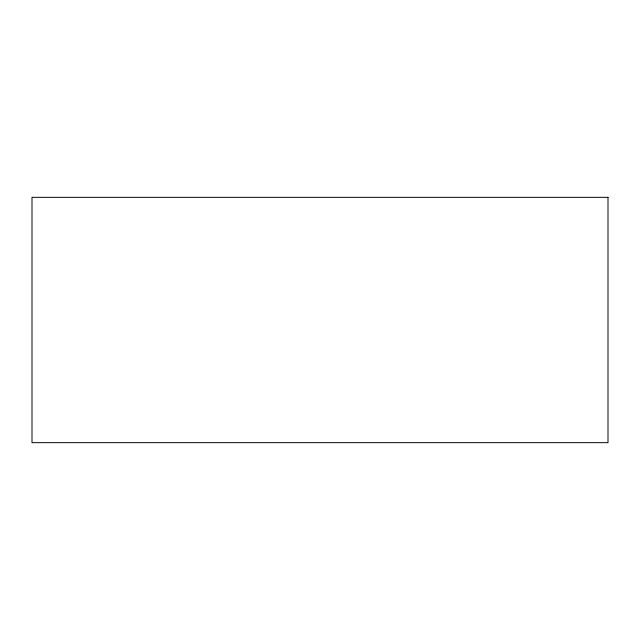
<?xml version="1.0" encoding="UTF-8"?>
<svg xmlns="http://www.w3.org/2000/svg" width="640" height="640" viewBox="0 0 640 640"><rect width="100%" height="100%" fill="white"/><g stroke="black" fill="none" stroke-linecap="round" stroke-linejoin="round"><path stroke-width="0.96" d="M608 197.336L32 197.336L32 442.664L608 442.664L608 197.336"/></g></svg>
